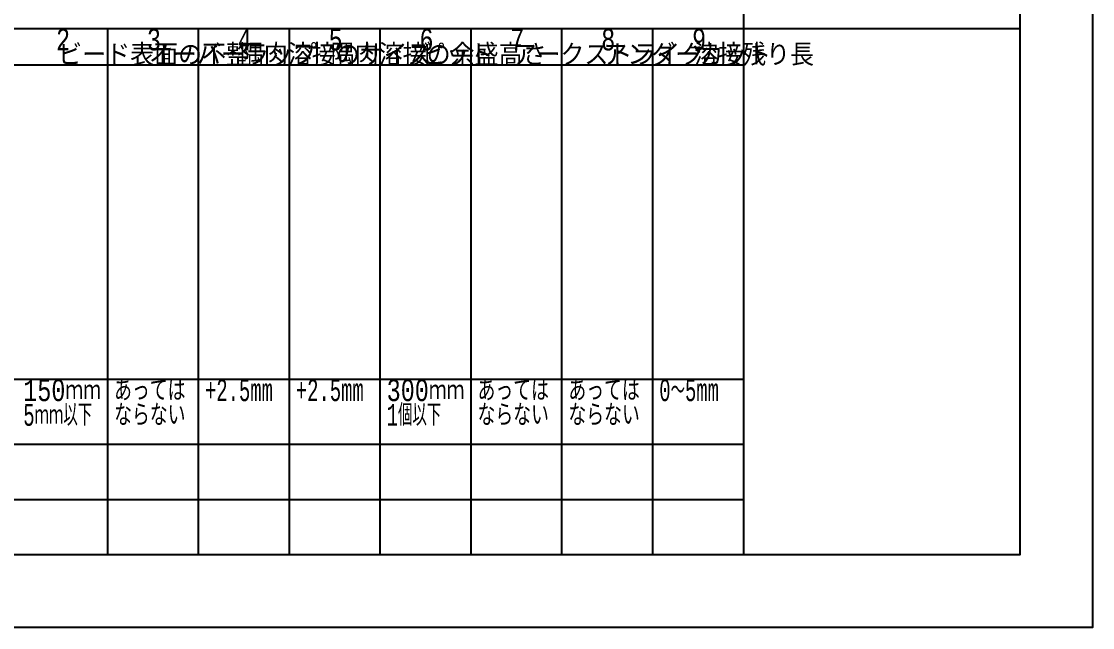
# Model space of a CAD drawing. Header units: millimetres. Extents: x -4568 to 36914, y -114 to 17788.
# Drawn here: x 5549 to 6728, y 10660 to 11328 of the extents above; entities that cross this region are included whole.
import ezdxf
from ezdxf.enums import TextEntityAlignment as Align

# ---------------------------------------------------------------- set-up
doc = ezdxf.new("R2010")
doc.units = ezdxf.units.MM
doc.header["$LTSCALE"] = 5
doc.layers.get('0').update_dxf_attribs({"color": 255})
doc.layers.add('寸法', color=4, linetype='Continuous')
doc.layers.add('文字', color=7, linetype='Continuous')
doc.styles.add('DLSTANDARD1', font='monotxt.shx', dxfattribs={"width": 0.6, "bigfont": 'extfont'})
doc.styles.add('TATEGAKI', font='txt', dxfattribs={"bigfont": 'bigfont.shx'})

msp = doc.modelspace()

# ---------------------------------------------------------------- linework, layer by layer
at = {"linetype": 'Continuous', "lineweight": -3}
for p, q in [((3444, 11320.38), (6648, 11320.38)), ((3444, 11280.38), (6344, 11280.38)), ((3444, 10934.089), (6344, 10934.089)), ((3444, 10862.315), (6344, 10862.315)), ((3444, 10801.348), (6344, 10801.348))]:
    msp.add_line(p, q, dxfattribs=at)
for points in [[(3364, 13036.38), (6728, 13036.38), (6728, 10660.38), (3364, 10660.38)], [(3444, 12956.38), (6648, 12956.38), (6648, 10740.38), (3444, 10740.38)]]:
    msp.add_lwpolyline(points, close=True, dxfattribs=at)
at = {"layer": '寸法', "linetype": 'Continuous'}
for p, q in [((6344, 10740.38), (6344, 11360.38)), ((5644, 10740.38), (5644, 11320.38)), ((5744, 10740.38), (5744, 11320.38)), ((5844, 10740.38), (5844, 11320.38)), ((5944, 10740.38), (5944, 11320.38)), ((6044, 10740.38), (6044, 11320.38)), ((6144, 10740.38), (6144, 11320.38)), ((6244, 10740.38), (6244, 11320.38))]:
    msp.add_line(p, q, dxfattribs=at)

# ---------------------------------------------------------------- texts
at = {"layer": '文字', "color": 0, "linetype": 'Continuous', "ltscale": 6, "style": 'DLSTANDARD1'}
for s, width, p in [('2', 0.74375, (5587.207, 11288.954)), ('3', 0.74375, (5687.207, 11288.954)), ('4', 0.74375, (5787.207, 11288.954)), ('5', 0.74375, (5887.207, 11288.954)), ('6', 0.74375, (5987.207, 11288.954)), ('7', 0.74375, (6087.207, 11288.954)), ('8', 0.74375, (6187.207, 11288.954)), ('150ｍｍ', 0.74375, (5551.094, 10902.664)), ('あっては', 0.74375, (5651.094, 10902.664)), ('+2.5mm', 0.6, (5751.094, 10902.664)), ('+2.5mm', 0.6, (5851.094, 10902.664)), ('300ｍｍ', 0.74375, (5951.094, 10902.664)), ('あっては', 0.74375, (6051.094, 10902.664)), ('あっては', 0.74375, (6151.094, 10902.664)), ('5ｍｍ以下', 0.6, (5551.094, 10875.46)), ('ならない', 0.74375, (5651.094, 10875.46)), ('1個以下', 0.6, (5951.094, 10875.46)), ('ならない', 0.74375, (6051.094, 10875.46)), ('ならない', 0.74375, (6151.094, 10875.46))]:
    msp.add_text(s, height=24, dxfattribs=dict(at, width=width)).set_placement(p, align=Align.BOTTOM_LEFT)
at = {"layer": '文字', "color": 1, "linetype": 'Continuous', "ltscale": 6, "style": 'DLSTANDARD1'}
for s, width, p in [('9', 0.74375, (6287.207, 11288.954)), ('0～5mm', 0.6, (6251.094, 10902.664))]:
    msp.add_text(s, height=24, dxfattribs=dict(at, width=width)).set_placement(p, align=Align.BOTTOM_LEFT)
at = {"layer": '文字', "color": 0, "linetype": 'Continuous', "ltscale": 6, "style": 'TATEGAKI'}
for s, p in [('隅肉溶接のサイズ', (5789.476, 11272.052)), ('アンダーカット', (6189.476, 11272.052)), ('ビード表面の不整', (5589.476, 11272.052)), ('オーバーラップ', (5689.476, 11272.052)), ('隅肉溶接の余盛高さ', (5889.476, 11272.052)), ('ピット', (5989.476, 11272.052)), ('アークストライク', (6089.476, 11272.052))]:
    msp.add_text(s, height=24, dxfattribs=at).set_placement(p, align=Align.BOTTOM_LEFT)
at = {"layer": '文字', "color": 1, "linetype": 'Continuous', "ltscale": 6, "style": 'TATEGAKI'}
msp.add_text('溶接残り長', height=24, dxfattribs=at).set_placement((6289.476, 11272.052), align=Align.BOTTOM_LEFT)

doc.saveas('drawing.dxf')
